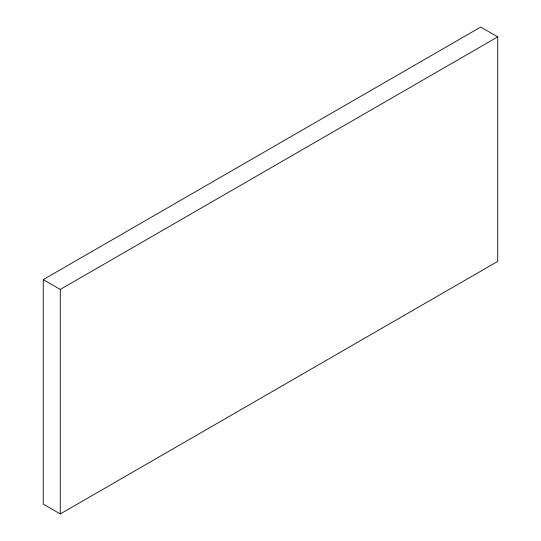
<?xml version="1.0" encoding="UTF-8"?>
<svg xmlns="http://www.w3.org/2000/svg" width="541" height="541" viewBox="0 0 541 541"><rect width="100%" height="100%" fill="white"/><g stroke="black" fill="none" stroke-linecap="round" stroke-linejoin="round"><path stroke-width="0.81" d="M43.26 279.616L480.726 27.05L497.74 36.869L497.74 261.384L60.274 513.95L43.26 504.131L43.26 279.616L60.274 289.442L497.74 36.869M60.274 289.442L60.274 513.95"/></g></svg>
